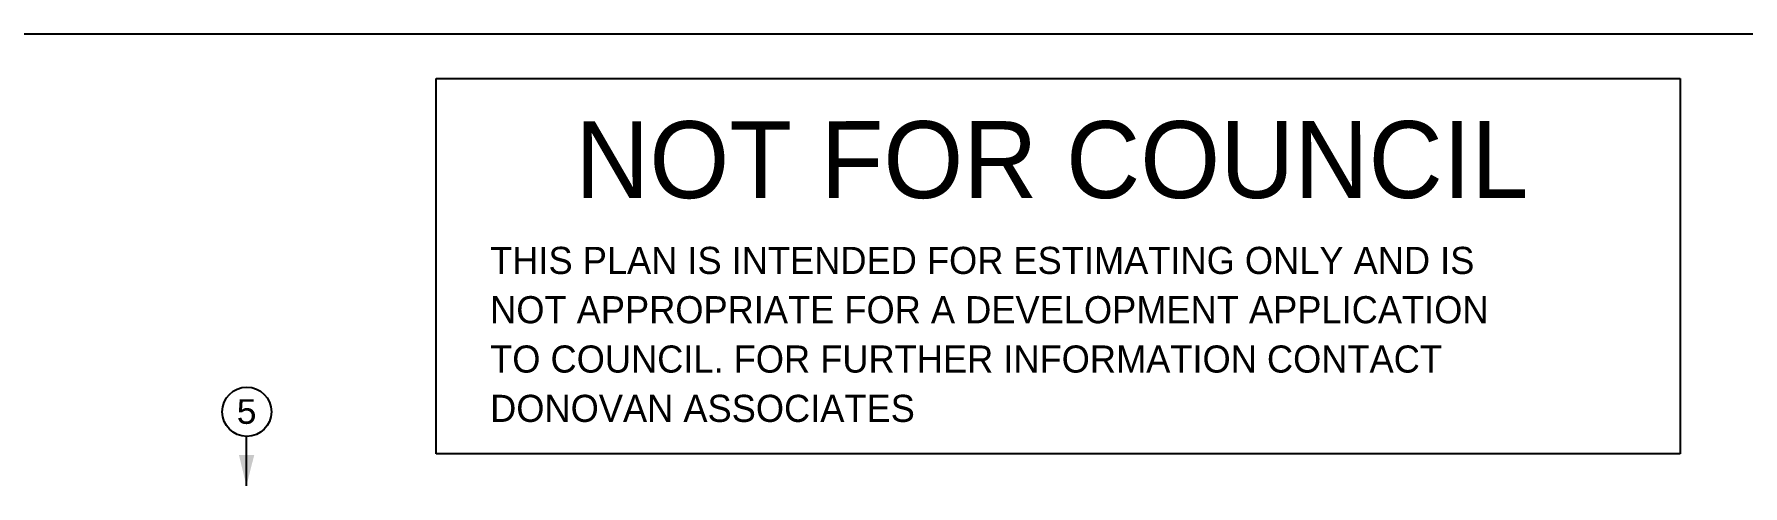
# Model space of a CAD drawing. Extents: x 477 to 783, y 495 to 674.
# Drawn here: x 714.96 to 742.71, y 663.08 to 670.4 of the extents above; entities that cross this region are included whole.
import ezdxf
from ezdxf.enums import TextEntityAlignment as Align

# ---------------------------------------------------------------- set-up
doc = ezdxf.new("R2010")
doc.units = 0
doc.layers.add('11', color=7, linetype='CONTINUOUS')
doc.styles.add('MONOTXT', font='MONOTXT', dxfattribs={"height": 0.2})
doc.styles.add('txt', font='TXT', dxfattribs={"height": 0.2})

# ---------------------------------------------------------------- blocks, each defined once
blk = doc.blocks.new('*O9')
at = {"layer": '11', "color": 30, "linetype": 'CONTINUOUS'}
for p, q in [((-10.103, 3.043), (10.104, 3.043)), ((-10.103, -3.043), (-10.103, 3.043)), ((10.104, 3.043), (10.104, -3.043)), ((10.104, -3.043), (-10.103, -3.043))]:
    blk.add_line(p, q, dxfattribs=at)
at = {"layer": '11', "color": 30, "linetype": 'CONTINUOUS', "style": 'txt'}
blk.add_text('NOT FOR COUNCIL', height=1.248, rotation=0.009817, dxfattribs=at).set_placement((-0.103107, 1.729588), align=Align.MIDDLE)
at = {"layer": '11', "color": 7, "linetype": 'CONTINUOUS', "style": 'txt'}
for s, p in [('THIS PLAN IS INTENDED FOR ESTIMATING ONLY AND IS', (-9.226, -0.126)), ('NOT APPROPRIATE FOR A DEVELOPMENT APPLICATION', (-9.226, -0.926)), ('TO COUNCIL. FOR FURTHER INFORMATION CONTACT', (-9.226, -1.726)), ('DONOVAN ASSOCIATES', (-9.226, -2.526))]:
    blk.add_text(s, height=0.44, dxfattribs=at).set_placement(p)
blk = doc.blocks.new('*O18')
at = {"layer": '11', "color": 6, "linetype": 'CONTINUOUS'}
blk.add_line((38.95, 26.433), (-39, 26.433), dxfattribs=at)
blk = doc.blocks.new('*O17')
at = {"layer": '11', "color": 6, "linetype": 'CONTINUOUS'}
blk.add_line((-4.745, 28.556), (-4.741, 29.356), dxfattribs=at)
blk.add_circle((-4.738442, 29.756472), 0.4, dxfattribs=at)
blk.add_solid([(-4.618, 29.055), (-4.745, 28.556), (-4.867, 29.057)], dxfattribs=at)
at = {"layer": '11', "color": 7, "linetype": 'CONTINUOUS'}
blk.add_blockref('*O18', (0, 9.448), dxfattribs=at)
at = {"layer": '11', "color": 6, "linetype": 'CONTINUOUS', "style": 'MONOTXT'}
blk.add_text('5', height=0.4, dxfattribs=at).set_placement((-4.742, 29.758), align=Align.MIDDLE)

msp = doc.modelspace()

# ---------------------------------------------------------------- block references
at = {"layer": '11', "color": 6, "linetype": 'CONTINUOUS'}
msp.add_blockref('*O17', (723.153, 634.52), dxfattribs=at)
at = {"layer": '11', "color": 30, "linetype": 'CONTINUOUS'}
msp.add_blockref('*O9', (731.593, 666.638), dxfattribs=at)

doc.saveas('drawing.dxf')
